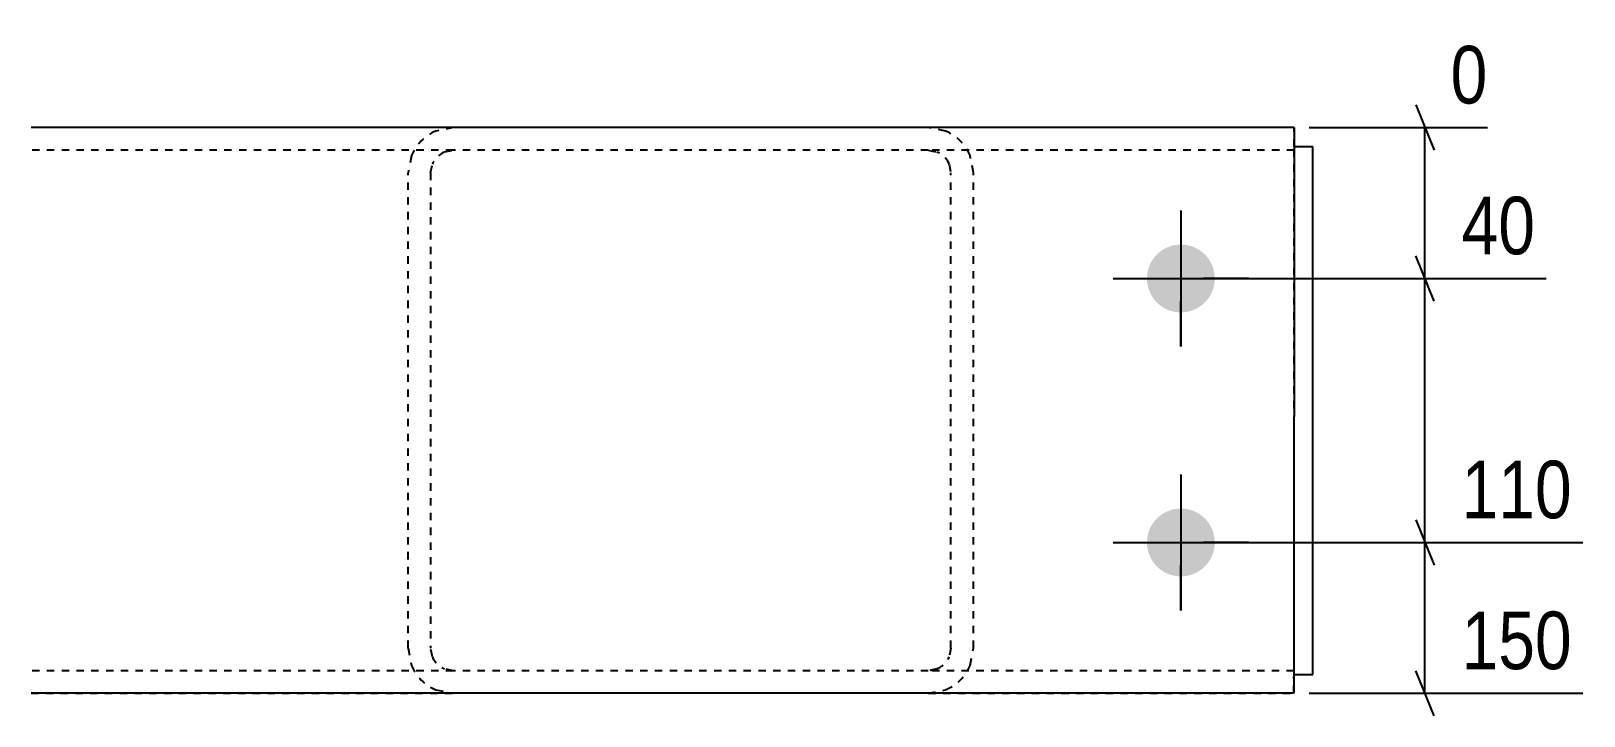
# Model space of a CAD drawing. Header units: millimetres. Extents: x 9 to 27553, y 6 to 1504.
# Drawn here: x 15853.5 to 16265.4, y 9.6 to 191.2 of the extents above; entities that cross this region are included whole.
import ezdxf

# ---------------------------------------------------------------- set-up
doc = ezdxf.new("R2010")
doc.units = ezdxf.units.MM
doc.linetypes.add('DXK_LINE_DOT2', pattern=[3.9198, 1.9599, -1.9599])
doc.layers.add('MÅLSÆTNING', color=7, linetype='Continuous')
doc.layers.add('STÅL', color=7, linetype='Continuous')
doc.styles.add('Arial Narrow', font='ARIALN.TTF', dxfattribs={"height": 0.2})

msp = doc.modelspace()

# ---------------------------------------------------------------- hatches: boundary and pattern name
at = {"layer": 'STÅL', "linetype": 'Continuous'}
for points in [[(16158.46, 134.6, -1), (16158.46, 116.6, -1)], [(16158.46, 64.6, -1), (16158.46, 46.6, -1)]]:
    msp.add_hatch(color=96, dxfattribs=at).paths.add_polyline_path(points)

# ---------------------------------------------------------------- linework, layer by layer
at = {"layer": 'MÅLSÆTNING', "color": 7, "linetype": 'Continuous'}
for p, q in [((16220.81, 171.6), (16225.61, 159.6)), ((16192.5, 165.6), (16239.76, 165.6)), ((16223.21, 125.6), (16223.21, 165.6)), ((16225.61, 119.6), (16220.81, 131.6)), ((16225.61, 119.6), (16220.81, 131.6)), ((16162.46, 125.6), (16255.34, 125.6)), ((16162.46, 125.6), (16255.34, 125.6)), ((16223.21, 55.6), (16223.21, 125.6)), ((16220.81, 61.6), (16225.61, 49.6)), ((16220.81, 61.6), (16225.61, 49.6)), ((16162.46, 55.6), (16265.09, 55.6)), ((16162.46, 55.6), (16265.09, 55.6)), ((16223.21, 15.6), (16223.21, 55.6)), ((16225.61, 9.6), (16220.81, 21.6)), ((16192.46, 15.6), (16265.09, 15.6))]:
    msp.add_line(p, q, dxfattribs=at)
at = {"layer": 'STÅL', "color": 2, "linetype": 'Continuous'}
for p, q in [((16188.5, 165.6), (15853.46, 165.6)), ((16188.5, 165.6), (16188.5, 164.69)), ((16188.5, 162.09), (16188.46, 15.6)), ((16188.5, 164.69), (16188.5, 162.09)), ((16188.5, 160.6), (16193.5, 160.6)), ((16193.47, 20.6), (16193.5, 160.6)), ((16188.47, 20.6), (16193.47, 20.6)), ((16188.46, 15.6), (15853.46, 15.6))]:
    msp.add_line(p, q, dxfattribs=at)
at = {"layer": 'STÅL', "color": 7, "linetype": 'DXK_LINE_DOT2'}
for p, q in [((15965.46, 165.6), (15853.46, 165.6)), ((15965.46, 165.6), (15960.87, 164.69)), ((16091.46, 165.6), (15965.46, 165.6)), ((16096.06, 164.69), (16091.46, 165.6)), ((16188.5, 165.6), (16091.46, 165.6)), ((16188.5, 160.6), (16188.5, 165.6)), ((15965.46, 159.6), (15853.46, 159.6)), ((15954.38, 158.19), (15953.46, 153.6)), ((15963.17, 159.14), (15965.46, 159.6)), ((16091.46, 159.6), (15965.46, 159.6)), ((16091.46, 159.6), (16093.76, 159.14)), ((16188.5, 159.6), (16091.46, 159.6)), ((16103.46, 153.6), (16102.55, 158.19)), ((16188.47, 20.6), (16188.5, 160.6)), ((16188.5, 160.6), (16193.5, 160.6)), ((16193.47, 20.6), (16193.5, 160.6)), ((15953.46, 27.6), (15953.46, 153.6)), ((15959.46, 153.6), (15959.92, 155.9)), ((15959.46, 153.6), (15959.46, 27.6)), ((16097.01, 155.9), (16097.46, 153.6)), ((16097.46, 27.6), (16097.46, 153.6)), ((16103.46, 27.6), (16103.46, 153.6)), ((15953.46, 27.6), (15954.38, 23.01)), ((15959.92, 25.3), (15959.46, 27.6)), ((16097.46, 27.6), (16097.01, 25.3)), ((16102.55, 23.01), (16103.46, 27.6)), ((15965.46, 21.6), (15853.46, 21.6)), ((15965.46, 21.6), (15963.17, 22.06)), ((16091.46, 21.6), (15965.46, 21.6)), ((16093.76, 22.06), (16091.46, 21.6)), ((16188.47, 21.6), (16091.46, 21.6)), ((16188.46, 15.6), (16188.47, 20.6)), ((16188.47, 20.6), (16193.47, 20.6)), ((15960.87, 16.51), (15965.46, 15.6)), ((16091.46, 15.6), (16096.06, 16.51)), ((15853.46, 15.6), (15965.46, 15.6)), ((16091.46, 15.6), (15965.46, 15.6)), ((16091.46, 15.6), (16188.46, 15.6))]:
    msp.add_line(p, q, dxfattribs=at)
at = {"layer": 'STÅL', "color": 96, "linetype": 'Continuous'}
for p, q in [((16158.46, 143.6), (16158.46, 107.6)), ((16158.46, 143.6), (16158.46, 131.61)), ((16140.46, 125.6), (16176.46, 125.6)), ((16140.46, 125.6), (16152.45, 125.6)), ((16176.46, 125.6), (16164.48, 125.6)), ((16158.46, 107.6), (16158.46, 119.59)), ((16158.46, 73.6), (16158.46, 37.6)), ((16158.46, 73.6), (16158.46, 61.61)), ((16140.46, 55.6), (16176.46, 55.6)), ((16140.46, 55.6), (16152.45, 55.6)), ((16176.46, 55.6), (16164.48, 55.6)), ((16158.46, 37.6), (16158.46, 49.59))]:
    msp.add_line(p, q, dxfattribs=at)
at = {"layer": 'STÅL', "color": 7, "linetype": 'DXK_LINE_DOT2'}
for centre, radius, start, end in [((15965.46, 153.6), 12, 112.5, 157.5), ((16091.46, 153.6), 12, 22.5, 67.5), ((15965.46, 153.6), 6, 112.5, 157.5), ((16091.46, 153.6), 6, 22.5, 67.5), ((15965.46, 27.6), 6, 202.5, 247.5), ((16091.46, 27.6), 6, 292.5, 337.5), ((15965.46, 27.6), 12, 202.5, 247.5), ((16091.46, 27.6), 12, 292.5, 337.5)]:
    msp.add_arc(centre, radius, start, end, dxfattribs=at)

# ---------------------------------------------------------------- wipeouts: each hides what was drawn before it
at = {"color": 0, "linetype": 'Continuous'}
for points in [[(16255.63, 128.8), (16255.63, 151.2), (16229.73, 151.2), (16229.73, 128.8)], [(16265.38, 58.8), (16265.38, 81.2), (16229.73, 81.2), (16229.73, 58.8)], [(16265.38, 18.8), (16265.38, 41.2), (16229.73, 41.2), (16229.73, 18.8)]]:
    msp.add_wipeout(points, dxfattribs=at).dxf.layer = 'MÅLSÆTNING'

# ---------------------------------------------------------------- next in the draw order: texts
at = {"layer": 'MÅLSÆTNING', "color": 3, "linetype": 'Continuous', "style": 'Arial Narrow'}
for s, p in [('40', (16232.93, 132)), ('110', (16232.93, 62)), ('150', (16232.93, 22))]:
    msp.add_text(s, height=15.271, dxfattribs=at).set_placement(p)

# ---------------------------------------------------------------- next in the draw order: wipeouts: each hides what was drawn before it
at = {"color": 0, "linetype": 'Continuous'}
msp.add_wipeout([(16242.96, 168.8), (16242.96, 191.2), (16226.81, 191.2), (16226.81, 168.8)], dxfattribs=at).dxf.layer = 'MÅLSÆTNING'

# ---------------------------------------------------------------- next in the draw order: texts
at = {"layer": 'MÅLSÆTNING', "color": 3, "linetype": 'Continuous', "style": 'Arial Narrow'}
msp.add_text('0', height=15.27, dxfattribs=at).set_placement((16230.01, 172))

doc.saveas('drawing.dxf')
